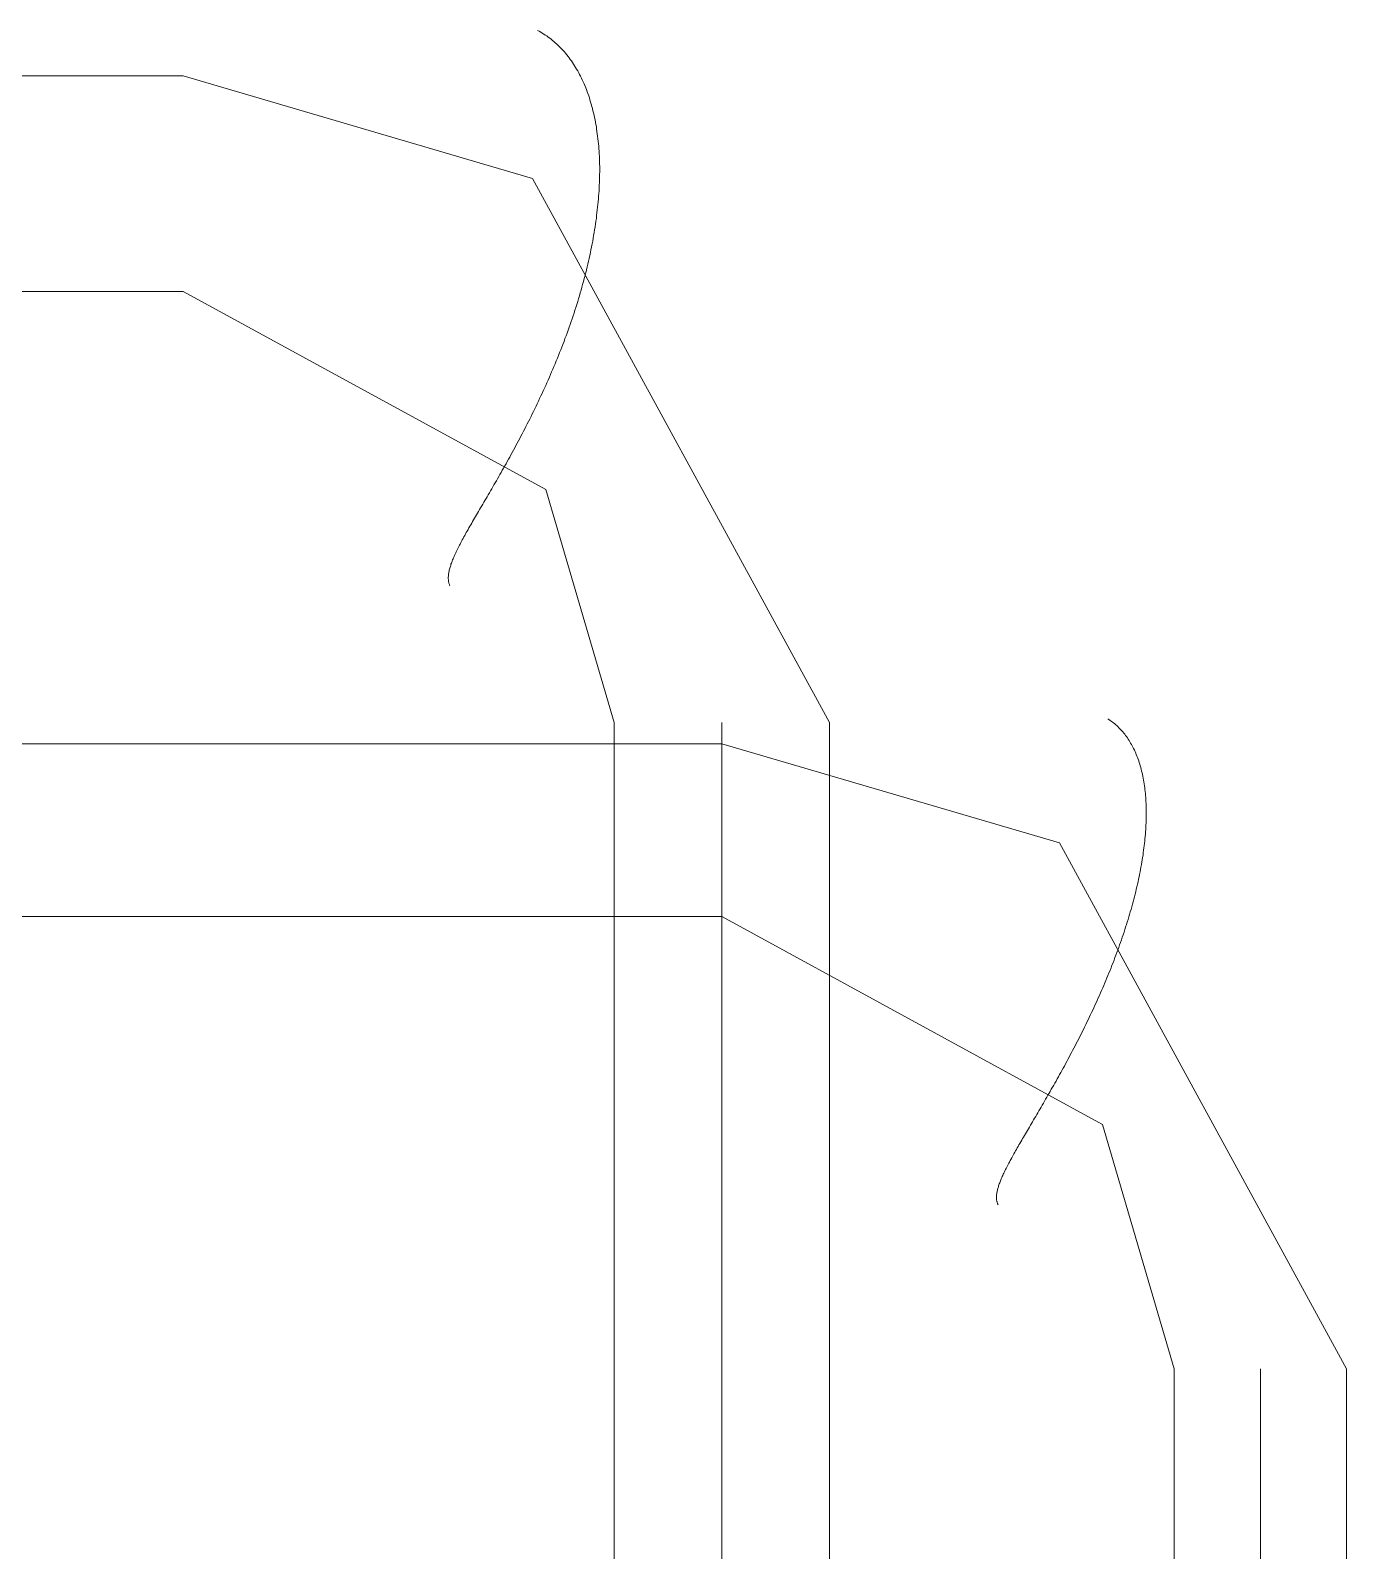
# Model space of a CAD drawing. Header units: millimetres. Extents: x -677815 to 476396, y -125373 to 39000.
# Drawn here: x 132363.8 to 132486, y -361.9 to -220.8 of the extents above; entities that cross this region are included whole.
import ezdxf

# ---------------------------------------------------------------- set-up
doc = ezdxf.new("R2010")
doc.units = ezdxf.units.MM
doc.layers.add('AM_BOR', color=4, linetype='Continuous', lineweight=25)
doc.layers.add('Xref building Toll$0$P-SANR-FIXT', color=6, linetype='Continuous', lineweight=9)

# ---------------------------------------------------------------- blocks, each defined once
blk = doc.blocks.new('Xref building Toll$0$FP_319-MASTER GROUND FLOOR')
at = {"layer": 'Xref building Toll$0$P-SANR-FIXT'}
blk.add_line((-160, 270), (-160, 440), dxfattribs=at)
blk = doc.blocks.new('Xref building Toll$0$FP_318-MASTER GROUND FLOOR')
at = {"layer": 'Xref building Toll$0$P-SANR-FIXT'}
for p, q in [((-168, 440), (-168, 270)), ((-152, 270), (-152, 440))]:
    blk.add_line(p, q, dxfattribs=at)
blk.add_blockref('Xref building Toll$0$FP_319-MASTER GROUND FLOOR', (0, 0), dxfattribs=at)
blk = doc.blocks.new('Xref building Toll$0$FP_321-MASTER GROUND FLOOR')
at = {"layer": 'Xref building Toll$0$P-SANR-FIXT'}
for p, q in [((-135.62, 254.72), (-135.65, 254.77)), ((-135.6, 254.67), (-135.62, 254.72)), ((-135.58, 254.61), (-135.6, 254.67)), ((-135.56, 254.56), (-135.58, 254.61)), ((-135.55, 254.5), (-135.56, 254.56)), ((-135.53, 254.45), (-135.55, 254.5)), ((-135.52, 254.39), (-135.53, 254.45)), ((-135.51, 254.33), (-135.52, 254.39)), ((-135.5, 254.27), (-135.51, 254.33)), ((-135.5, 254.21), (-135.5, 254.27)), ((-135.5, 254.14), (-135.5, 254.21)), ((-135.5, 254.08), (-135.5, 254.14)), ((-135.5, 254.01), (-135.5, 254.08)), ((-135.5, 253.94), (-135.5, 254.01)), ((-135.87, 252.54), (-135.83, 252.64)), ((-135.83, 252.64), (-135.8, 252.73)), ((-135.8, 252.73), (-135.76, 252.82)), ((-135.76, 252.82), (-135.73, 252.91)), ((-135.73, 252.91), (-135.7, 253)), ((-135.7, 253), (-135.68, 253.09)), ((-135.68, 253.09), (-135.65, 253.17)), ((-135.65, 253.17), (-135.63, 253.26)), ((-135.63, 253.26), (-135.6, 253.34)), ((-135.6, 253.34), (-135.58, 253.42)), ((-135.58, 253.42), (-135.57, 253.5)), ((-135.57, 253.5), (-135.55, 253.58)), ((-135.55, 253.58), (-135.54, 253.65)), ((-135.54, 253.65), (-135.52, 253.73)), ((-135.52, 253.73), (-135.51, 253.8)), ((-135.51, 253.87), (-135.5, 253.94)), ((-135.51, 253.8), (-135.51, 253.87)), ((-136.58, 251.04), (-136.52, 251.16)), ((-136.52, 251.16), (-136.46, 251.27)), ((-136.46, 251.27), (-136.4, 251.39)), ((-136.4, 251.39), (-136.34, 251.5)), ((-136.34, 251.5), (-136.29, 251.61)), ((-136.29, 251.61), (-136.23, 251.72)), ((-136.23, 251.72), (-136.18, 251.83)), ((-136.18, 251.83), (-136.13, 251.94)), ((-136.13, 251.94), (-136.09, 252.04)), ((-136.09, 252.04), (-136.04, 252.14)), ((-136.04, 252.14), (-135.99, 252.25)), ((-135.99, 252.25), (-135.95, 252.35)), ((-135.95, 252.35), (-135.91, 252.44)), ((-135.91, 252.44), (-135.87, 252.54)), ((-137.35, 249.63), (-137.27, 249.76)), ((-137.27, 249.76), (-137.2, 249.9)), ((-137.2, 249.9), (-137.12, 250.03)), ((-137.12, 250.03), (-137.05, 250.16)), ((-137.05, 250.16), (-136.98, 250.29)), ((-136.98, 250.29), (-136.91, 250.42)), ((-136.91, 250.42), (-136.84, 250.55)), ((-136.84, 250.55), (-136.77, 250.67)), ((-136.77, 250.67), (-136.71, 250.8)), ((-136.71, 250.8), (-136.64, 250.92)), ((-136.64, 250.92), (-136.58, 251.04)), ((-138.19, 248.17), (-138.1, 248.33)), ((-138.1, 248.33), (-138.02, 248.48)), ((-138.02, 248.48), (-137.93, 248.63)), ((-137.93, 248.63), (-137.84, 248.77)), ((-137.84, 248.77), (-137.76, 248.92)), ((-137.76, 248.92), (-137.67, 249.07)), ((-137.67, 249.07), (-137.59, 249.21)), ((-137.59, 249.21), (-137.51, 249.35)), ((-137.51, 249.35), (-137.43, 249.49)), ((-137.43, 249.49), (-137.35, 249.63)), ((-138.94, 246.89), (-138.85, 247.06)), ((-138.85, 247.06), (-138.75, 247.22)), ((-138.75, 247.22), (-138.65, 247.39)), ((-138.65, 247.39), (-138.56, 247.55)), ((-138.56, 247.55), (-138.47, 247.71)), ((-138.47, 247.71), (-138.37, 247.86)), ((-138.37, 247.86), (-138.28, 248.02)), ((-138.28, 248.02), (-138.19, 248.17)), ((-139.85, 245.34), (-139.75, 245.52)), ((-139.75, 245.52), (-139.65, 245.7)), ((-139.65, 245.7), (-139.54, 245.87)), ((-139.54, 245.87), (-139.44, 246.05)), ((-139.44, 246.05), (-139.34, 246.22)), ((-139.34, 246.22), (-139.24, 246.39)), ((-139.24, 246.39), (-139.14, 246.56)), ((-139.14, 246.56), (-139.04, 246.73)), ((-139.04, 246.73), (-138.94, 246.89)), ((-140.59, 244.05), (-140.49, 244.24)), ((-140.49, 244.24), (-140.38, 244.42)), ((-140.38, 244.42), (-140.27, 244.61)), ((-140.27, 244.61), (-140.17, 244.79)), ((-140.17, 244.79), (-140.06, 244.98)), ((-140.06, 244.98), (-139.96, 245.16)), ((-139.96, 245.16), (-139.85, 245.34)), ((-141.47, 242.49), (-141.36, 242.69)), ((-141.36, 242.69), (-141.25, 242.89)), ((-141.25, 242.89), (-141.14, 243.08)), ((-141.14, 243.08), (-141.03, 243.28)), ((-141.03, 243.28), (-140.92, 243.47)), ((-140.92, 243.47), (-140.81, 243.67)), ((-140.81, 243.67), (-140.7, 243.86)), ((-140.7, 243.86), (-140.59, 244.05)), ((-142.24, 241.06), (-142.13, 241.27)), ((-142.13, 241.27), (-142.02, 241.48)), ((-142.02, 241.48), (-141.91, 241.68)), ((-141.91, 241.68), (-141.8, 241.89)), ((-141.8, 241.89), (-141.69, 242.09)), ((-141.69, 242.09), (-141.58, 242.29)), ((-141.58, 242.29), (-141.47, 242.49)), ((-142.91, 239.8), (-142.8, 240.01)), ((-142.8, 240.01), (-142.69, 240.22)), ((-142.69, 240.22), (-142.57, 240.44)), ((-142.57, 240.44), (-142.46, 240.65)), ((-142.46, 240.65), (-142.35, 240.86)), ((-142.35, 240.86), (-142.24, 241.06)), ((-143.68, 238.27), (-143.57, 238.49)), ((-143.57, 238.49), (-143.46, 238.71)), ((-143.46, 238.71), (-143.35, 238.93)), ((-143.35, 238.93), (-143.24, 239.15)), ((-143.24, 239.15), (-143.13, 239.37)), ((-143.13, 239.37), (-143.02, 239.58)), ((-143.02, 239.58), (-142.91, 239.8)), ((-144.32, 236.93), (-144.21, 237.16)), ((-144.21, 237.16), (-144.11, 237.38)), ((-144.11, 237.38), (-144, 237.61)), ((-144, 237.61), (-143.89, 237.83)), ((-143.89, 237.83), (-143.78, 238.05)), ((-143.78, 238.05), (-143.68, 238.27)), ((-144.95, 235.57), (-144.85, 235.8)), ((-144.85, 235.8), (-144.74, 236.03)), ((-144.74, 236.03), (-144.64, 236.25)), ((-144.64, 236.25), (-144.53, 236.48)), ((-144.53, 236.48), (-144.43, 236.71)), ((-144.43, 236.71), (-144.32, 236.93)), ((-145.55, 234.18), (-145.46, 234.41)), ((-145.46, 234.41), (-145.36, 234.64)), ((-145.36, 234.64), (-145.25, 234.88)), ((-145.25, 234.88), (-145.15, 235.11)), ((-145.15, 235.11), (-145.05, 235.34)), ((-145.05, 235.34), (-144.95, 235.57)), ((-146.13, 232.78), (-146.04, 233.01)), ((-146.04, 233.01), (-145.94, 233.25)), ((-145.94, 233.25), (-145.85, 233.48)), ((-145.85, 233.48), (-145.75, 233.71)), ((-145.75, 233.71), (-145.65, 233.95)), ((-145.65, 233.95), (-145.55, 234.18)), ((-146.67, 231.36), (-146.59, 231.6)), ((-146.59, 231.6), (-146.5, 231.83)), ((-146.5, 231.83), (-146.41, 232.07)), ((-146.41, 232.07), (-146.32, 232.31)), ((-146.32, 232.31), (-146.22, 232.54)), ((-146.22, 232.54), (-146.13, 232.78)), ((-147.18, 229.94), (-147.1, 230.18)), ((-147.1, 230.18), (-147.02, 230.42)), ((-147.02, 230.42), (-146.93, 230.65)), ((-146.93, 230.65), (-146.85, 230.89)), ((-146.85, 230.89), (-146.76, 231.13)), ((-146.76, 231.13), (-146.67, 231.36)), ((-147.64, 228.53), (-147.57, 228.76)), ((-147.57, 228.76), (-147.49, 229)), ((-147.49, 229), (-147.42, 229.23)), ((-147.42, 229.23), (-147.34, 229.47)), ((-147.34, 229.47), (-147.26, 229.71)), ((-147.26, 229.71), (-147.18, 229.94)), ((-148.06, 227.11), (-147.99, 227.35)), ((-147.99, 227.35), (-147.92, 227.58)), ((-147.92, 227.58), (-147.86, 227.82)), ((-147.86, 227.82), (-147.79, 228.05)), ((-147.79, 228.05), (-147.71, 228.29)), ((-147.71, 228.29), (-147.64, 228.53)), ((-148.42, 225.72), (-148.37, 225.95)), ((-148.37, 225.95), (-148.31, 226.18)), ((-148.31, 226.18), (-148.25, 226.41)), ((-148.25, 226.41), (-148.19, 226.65)), ((-148.19, 226.65), (-148.12, 226.88)), ((-148.12, 226.88), (-148.06, 227.11)), ((-148.74, 224.33), (-148.69, 224.56)), ((-148.69, 224.56), (-148.64, 224.79)), ((-148.64, 224.79), (-148.59, 225.02)), ((-148.59, 225.02), (-148.53, 225.25)), ((-148.53, 225.25), (-148.48, 225.48)), ((-148.48, 225.48), (-148.42, 225.72)), ((-149.03, 222.76), (-148.99, 222.98)), ((-148.99, 222.98), (-148.95, 223.2)), ((-148.95, 223.2), (-148.91, 223.43)), ((-148.91, 223.43), (-148.87, 223.65)), ((-148.87, 223.65), (-148.83, 223.88)), ((-148.83, 223.88), (-148.78, 224.11)), ((-148.78, 224.11), (-148.74, 224.33)), ((-149.21, 221.44), (-149.19, 221.65)), ((-149.19, 221.65), (-149.16, 221.87)), ((-149.16, 221.87), (-149.13, 222.09)), ((-149.13, 222.09), (-149.1, 222.31)), ((-149.1, 222.31), (-149.06, 222.53)), ((-149.06, 222.53), (-149.03, 222.76)), ((-149.35, 219.95), (-149.34, 220.16)), ((-149.34, 220.16), (-149.32, 220.37)), ((-149.32, 220.37), (-149.3, 220.58)), ((-149.3, 220.58), (-149.28, 220.79)), ((-149.28, 220.79), (-149.26, 221.01)), ((-149.26, 221.01), (-149.24, 221.22)), ((-149.24, 221.22), (-149.21, 221.44)), ((-149.4, 218.92), (-149.39, 219.12)), ((-149.4, 218.72), (-149.4, 218.92)), ((-149.4, 218.51), (-149.4, 218.72)), ((-149.39, 219.12), (-149.38, 219.32)), ((-149.38, 219.32), (-149.37, 219.53)), ((-149.37, 219.53), (-149.36, 219.74)), ((-149.36, 219.74), (-149.35, 219.95)), ((-149.4, 218.32), (-149.4, 218.51)), ((-149.4, 218.12), (-149.4, 218.32)), ((-149.4, 217.92), (-149.4, 218.12)), ((-149.39, 217.73), (-149.4, 217.92)), ((-149.38, 217.53), (-149.39, 217.73)), ((-149.37, 217.34), (-149.38, 217.53)), ((-149.36, 217.15), (-149.37, 217.34)), ((-149.35, 216.97), (-149.36, 217.15)), ((-149.33, 216.78), (-149.35, 216.97)), ((-149.32, 216.59), (-149.33, 216.78)), ((-149.3, 216.41), (-149.32, 216.59)), ((-149.28, 216.23), (-149.3, 216.41)), ((-149.26, 216.05), (-149.28, 216.23)), ((-149.23, 215.87), (-149.26, 216.05)), ((-149.21, 215.69), (-149.23, 215.87)), ((-149.18, 215.52), (-149.21, 215.69)), ((-149.15, 215.35), (-149.18, 215.52)), ((-149.12, 215.17), (-149.15, 215.35)), ((-149.08, 215), (-149.12, 215.17)), ((-149.05, 214.84), (-149.08, 215)), ((-149.01, 214.67), (-149.05, 214.84)), ((-148.97, 214.51), (-149.01, 214.67)), ((-148.93, 214.35), (-148.97, 214.51)), ((-148.89, 214.19), (-148.93, 214.35)), ((-148.84, 214.03), (-148.89, 214.19)), ((-148.8, 213.87), (-148.84, 214.03)), ((-148.75, 213.72), (-148.8, 213.87)), ((-148.7, 213.57), (-148.75, 213.72)), ((-148.65, 213.42), (-148.7, 213.57)), ((-148.59, 213.27), (-148.65, 213.42)), ((-148.54, 213.12), (-148.59, 213.27)), ((-148.48, 212.98), (-148.54, 213.12)), ((-148.42, 212.84), (-148.48, 212.98)), ((-148.36, 212.7), (-148.42, 212.84)), ((-148.3, 212.56), (-148.36, 212.7)), ((-148.23, 212.43), (-148.3, 212.56)), ((-148.16, 212.3), (-148.23, 212.43)), ((-148.1, 212.17), (-148.16, 212.3)), ((-148.03, 212.04), (-148.1, 212.17)), ((-147.95, 211.91), (-148.03, 212.04)), ((-147.88, 211.79), (-147.95, 211.91)), ((-147.81, 211.67), (-147.88, 211.79)), ((-147.73, 211.55), (-147.81, 211.67)), ((-147.65, 211.43), (-147.73, 211.55)), ((-147.57, 211.32), (-147.65, 211.43)), ((-147.49, 211.2), (-147.57, 211.32)), ((-147.4, 211.09), (-147.49, 211.2)), ((-147.32, 210.99), (-147.4, 211.09)), ((-147.23, 210.88), (-147.32, 210.99)), ((-147.14, 210.78), (-147.23, 210.88)), ((-147.05, 210.68), (-147.14, 210.78)), ((-146.96, 210.58), (-147.05, 210.68)), ((-146.86, 210.49), (-146.96, 210.58)), ((-146.77, 210.39), (-146.86, 210.49)), ((-146.67, 210.3), (-146.77, 210.39)), ((-146.57, 210.21), (-146.67, 210.3)), ((-146.47, 210.13), (-146.57, 210.21)), ((-146.37, 210.05), (-146.47, 210.13)), ((-146.26, 209.97), (-146.37, 210.05)), ((-146.16, 209.89), (-146.26, 209.97)), ((-146.05, 209.81), (-146.16, 209.89)), ((-145.94, 209.74), (-146.05, 209.81)), ((-145.83, 209.67), (-145.94, 209.74))]:
    blk.add_line(p, q, dxfattribs=at)
blk = doc.blocks.new('Xref building Toll$0$FP_320-MASTER GROUND FLOOR')
at = {"layer": 'Xref building Toll$0$P-SANR-FIXT', "flags": 128}
for points in [[(-168, 270), (-141.34, 221.19), (-110, 212)], [(-110, 228), (-145.34, 247.31), (-152, 270)]]:
    blk.add_lwpolyline(points, dxfattribs=at)
at = {"layer": 'Xref building Toll$0$P-SANR-FIXT'}
blk.add_blockref('Xref building Toll$0$FP_321-MASTER GROUND FLOOR', (0, 0), dxfattribs=at)
blk = doc.blocks.new('Xref building Toll$0$FP_322-MASTER GROUND FLOOR')
at = {"layer": 'Xref building Toll$0$P-SANR-FIXT'}
for p, q in [((190, 228), (-110, 228)), ((-110, 212), (32, 212))]:
    blk.add_line(p, q, dxfattribs=at)
blk = doc.blocks.new('Xref building Toll$0$FP_335-MASTER GROUND FLOOR')
at = {"layer": 'Xref building Toll$0$P-SANR-FIXT'}
for p, q in [((22.68, 170), (-60, 170)), ((140, 170), (57.32, 170)), ((-60, 150), (22.68, 150)), ((57.32, 150), (140, 150))]:
    blk.add_line(p, q, dxfattribs=at)
blk = doc.blocks.new('Xref building Toll$0$FP_337-MASTER GROUND FLOOR')
at = {"layer": 'Xref building Toll$0$P-SANR-FIXT'}
for p, q in [((-84.74, 197.25), (-84.77, 197.31)), ((-84.72, 197.19), (-84.74, 197.25)), ((-84.7, 197.13), (-84.72, 197.19)), ((-84.68, 197.07), (-84.7, 197.13)), ((-84.67, 197), (-84.68, 197.07)), ((-84.68, 196.04), (-84.66, 196.12)), ((-84.65, 196.94), (-84.67, 197)), ((-84.66, 196.12), (-84.65, 196.2)), ((-84.64, 196.87), (-84.65, 196.94)), ((-84.65, 196.2), (-84.64, 196.28)), ((-84.63, 196.8), (-84.64, 196.87)), ((-84.64, 196.28), (-84.63, 196.36)), ((-84.63, 196.73), (-84.63, 196.8)), ((-84.62, 196.66), (-84.63, 196.73)), ((-84.63, 196.44), (-84.62, 196.51)), ((-84.63, 196.36), (-84.63, 196.44)), ((-84.62, 196.59), (-84.62, 196.66)), ((-84.62, 196.51), (-84.62, 196.59)), ((-85.16, 194.6), (-85.11, 194.71)), ((-85.11, 194.71), (-85.07, 194.82)), ((-85.07, 194.82), (-85.02, 194.92)), ((-85.02, 194.92), (-84.98, 195.02)), ((-84.98, 195.02), (-84.94, 195.12)), ((-84.94, 195.12), (-84.91, 195.22)), ((-84.91, 195.22), (-84.87, 195.32)), ((-84.87, 195.32), (-84.84, 195.42)), ((-84.84, 195.42), (-84.81, 195.51)), ((-84.81, 195.51), (-84.78, 195.6)), ((-84.78, 195.6), (-84.76, 195.69)), ((-84.76, 195.69), (-84.74, 195.78)), ((-84.74, 195.78), (-84.71, 195.87)), ((-84.71, 195.87), (-84.7, 195.96)), ((-84.7, 195.96), (-84.68, 196.04)), ((-85.85, 193.18), (-85.79, 193.31)), ((-85.79, 193.31), (-85.72, 193.44)), ((-85.72, 193.44), (-85.65, 193.56)), ((-85.65, 193.56), (-85.59, 193.68)), ((-85.59, 193.68), (-85.53, 193.81)), ((-85.53, 193.81), (-85.47, 193.92)), ((-85.47, 193.92), (-85.41, 194.04)), ((-85.41, 194.04), (-85.36, 194.16)), ((-85.36, 194.16), (-85.31, 194.27)), ((-85.31, 194.27), (-85.25, 194.38)), ((-85.25, 194.38), (-85.2, 194.5)), ((-85.2, 194.5), (-85.16, 194.6)), ((-86.62, 191.8), (-86.54, 191.95)), ((-86.54, 191.95), (-86.45, 192.09)), ((-86.45, 192.09), (-86.37, 192.24)), ((-86.37, 192.24), (-86.29, 192.38)), ((-86.29, 192.38), (-86.22, 192.51)), ((-86.22, 192.51), (-86.14, 192.65)), ((-86.14, 192.65), (-86.07, 192.79)), ((-86.07, 192.79), (-85.99, 192.92)), ((-85.99, 192.92), (-85.92, 193.05)), ((-85.92, 193.05), (-85.85, 193.18)), ((-87.43, 190.41), (-87.33, 190.57)), ((-87.33, 190.57), (-87.24, 190.73)), ((-87.24, 190.73), (-87.15, 190.89)), ((-87.15, 190.89), (-87.06, 191.05)), ((-87.06, 191.05), (-86.97, 191.2)), ((-86.97, 191.2), (-86.88, 191.35)), ((-86.88, 191.35), (-86.79, 191.51)), ((-86.79, 191.51), (-86.7, 191.65)), ((-86.7, 191.65), (-86.62, 191.8)), ((-88.22, 189.05), (-88.12, 189.22)), ((-88.12, 189.22), (-88.02, 189.4)), ((-88.02, 189.4), (-87.92, 189.57)), ((-87.92, 189.57), (-87.82, 189.74)), ((-87.82, 189.74), (-87.72, 189.91)), ((-87.72, 189.91), (-87.62, 190.08)), ((-87.62, 190.08), (-87.52, 190.24)), ((-87.52, 190.24), (-87.43, 190.41)), ((-89.08, 187.57), (-88.97, 187.76)), ((-88.97, 187.76), (-88.86, 187.95)), ((-88.86, 187.95), (-88.75, 188.14)), ((-88.75, 188.14), (-88.65, 188.32)), ((-88.65, 188.32), (-88.54, 188.51)), ((-88.54, 188.51), (-88.43, 188.69)), ((-88.43, 188.69), (-88.33, 188.87)), ((-88.33, 188.87), (-88.22, 189.05)), ((-89.86, 186.19), (-89.75, 186.4)), ((-89.75, 186.4), (-89.63, 186.6)), ((-89.63, 186.6), (-89.52, 186.79)), ((-89.52, 186.79), (-89.41, 186.99)), ((-89.41, 186.99), (-89.3, 187.19)), ((-89.3, 187.19), (-89.19, 187.38)), ((-89.19, 187.38), (-89.08, 187.57)), ((-90.67, 184.74), (-90.55, 184.95)), ((-90.55, 184.95), (-90.43, 185.16)), ((-90.43, 185.16), (-90.32, 185.37)), ((-90.32, 185.37), (-90.2, 185.58)), ((-90.2, 185.58), (-90.09, 185.79)), ((-90.09, 185.79), (-89.98, 185.99)), ((-89.98, 185.99), (-89.86, 186.19)), ((-91.48, 183.21), (-91.36, 183.43)), ((-91.36, 183.43), (-91.25, 183.65)), ((-91.25, 183.65), (-91.13, 183.87)), ((-91.13, 183.87), (-91.01, 184.09)), ((-91.01, 184.09), (-90.9, 184.31)), ((-90.9, 184.31), (-90.78, 184.52)), ((-90.78, 184.52), (-90.67, 184.74)), ((-92.18, 181.84), (-92.06, 182.07)), ((-92.06, 182.07), (-91.95, 182.3)), ((-91.95, 182.3), (-91.83, 182.53)), ((-91.83, 182.53), (-91.71, 182.76)), ((-91.71, 182.76), (-91.6, 182.98)), ((-91.6, 182.98), (-91.48, 183.21)), ((-92.87, 180.42), (-92.76, 180.66)), ((-92.76, 180.66), (-92.64, 180.9)), ((-92.64, 180.9), (-92.53, 181.14)), ((-92.53, 181.14), (-92.41, 181.37)), ((-92.41, 181.37), (-92.3, 181.61)), ((-92.3, 181.61), (-92.18, 181.84)), ((-93.55, 178.97), (-93.44, 179.21)), ((-93.44, 179.21), (-93.33, 179.46)), ((-93.33, 179.46), (-93.22, 179.7)), ((-93.22, 179.7), (-93.1, 179.94)), ((-93.1, 179.94), (-92.99, 180.18)), ((-92.99, 180.18), (-92.87, 180.42)), ((-94.11, 177.72), (-94, 177.97)), ((-94, 177.97), (-93.89, 178.22)), ((-93.89, 178.22), (-93.78, 178.47)), ((-93.78, 178.47), (-93.67, 178.72)), ((-93.67, 178.72), (-93.55, 178.97)), ((-94.75, 176.2), (-94.64, 176.45)), ((-94.64, 176.45), (-94.54, 176.71)), ((-94.54, 176.71), (-94.43, 176.96)), ((-94.43, 176.96), (-94.32, 177.22)), ((-94.32, 177.22), (-94.21, 177.47)), ((-94.21, 177.47), (-94.11, 177.72)), ((-95.26, 174.91), (-95.16, 175.16)), ((-95.16, 175.16), (-95.05, 175.42)), ((-95.05, 175.42), (-94.95, 175.68)), ((-94.95, 175.68), (-94.85, 175.94)), ((-94.85, 175.94), (-94.75, 176.2)), ((-95.84, 173.33), (-95.74, 173.6)), ((-95.74, 173.6), (-95.65, 173.86)), ((-95.65, 173.86), (-95.55, 174.12)), ((-95.55, 174.12), (-95.45, 174.38)), ((-95.45, 174.38), (-95.36, 174.64)), ((-95.36, 174.64), (-95.26, 174.91)), ((-96.29, 172.01), (-96.2, 172.27)), ((-96.2, 172.27), (-96.11, 172.54)), ((-96.11, 172.54), (-96.02, 172.8)), ((-96.02, 172.8), (-95.93, 173.07)), ((-95.93, 173.07), (-95.84, 173.33)), ((-96.71, 170.68), (-96.63, 170.94)), ((-96.63, 170.94), (-96.54, 171.21)), ((-96.54, 171.21), (-96.46, 171.48)), ((-96.46, 171.48), (-96.37, 171.74)), ((-96.37, 171.74), (-96.29, 172.01)), ((-97.17, 169.07), (-97.09, 169.34)), ((-97.09, 169.34), (-97.02, 169.61)), ((-97.02, 169.61), (-96.94, 169.87)), ((-96.94, 169.87), (-96.87, 170.14)), ((-96.87, 170.14), (-96.79, 170.41)), ((-96.79, 170.41), (-96.71, 170.68)), ((-97.51, 167.73), (-97.44, 168)), ((-97.44, 168), (-97.38, 168.27)), ((-97.38, 168.27), (-97.31, 168.53)), ((-97.31, 168.53), (-97.24, 168.8)), ((-97.24, 168.8), (-97.17, 169.07)), ((-97.81, 166.39), (-97.75, 166.66)), ((-97.75, 166.66), (-97.69, 166.93)), ((-97.69, 166.93), (-97.63, 167.19)), ((-97.63, 167.19), (-97.57, 167.46)), ((-97.57, 167.46), (-97.51, 167.73)), ((-98.07, 165.06), (-98.02, 165.33)), ((-98.02, 165.33), (-97.97, 165.59)), ((-97.97, 165.59), (-97.92, 165.86)), ((-97.92, 165.86), (-97.86, 166.13)), ((-97.86, 166.13), (-97.81, 166.39)), ((-98.32, 163.48), (-98.28, 163.75)), ((-98.28, 163.75), (-98.24, 164.01)), ((-98.24, 164.01), (-98.2, 164.27)), ((-98.2, 164.27), (-98.16, 164.53)), ((-98.16, 164.53), (-98.11, 164.8)), ((-98.11, 164.8), (-98.07, 165.06)), ((-98.48, 162.18), (-98.45, 162.44)), ((-98.45, 162.44), (-98.42, 162.7)), ((-98.42, 162.7), (-98.39, 162.96)), ((-98.39, 162.96), (-98.36, 163.22)), ((-98.36, 163.22), (-98.32, 163.48)), ((-98.61, 160.65), (-98.59, 160.9)), ((-98.59, 160.9), (-98.57, 161.16)), ((-98.57, 161.16), (-98.55, 161.41)), ((-98.55, 161.41), (-98.53, 161.67)), ((-98.53, 161.67), (-98.51, 161.92)), ((-98.51, 161.92), (-98.48, 162.18)), ((-98.66, 159.4), (-98.65, 159.65)), ((-98.65, 159.89), (-98.63, 160.14)), ((-98.65, 159.65), (-98.65, 159.89)), ((-98.63, 160.14), (-98.62, 160.4)), ((-98.62, 160.4), (-98.61, 160.65)), ((-98.67, 158.9), (-98.66, 159.15)), ((-98.67, 158.66), (-98.67, 158.9)), ((-98.67, 158.42), (-98.67, 158.66)), ((-98.66, 158.17), (-98.67, 158.42)), ((-98.66, 159.15), (-98.66, 159.4)), ((-98.66, 157.93), (-98.66, 158.17)), ((-98.65, 157.69), (-98.66, 157.93)), ((-98.64, 157.46), (-98.65, 157.69)), ((-98.63, 157.22), (-98.64, 157.46)), ((-98.61, 156.98), (-98.63, 157.22)), ((-98.6, 156.75), (-98.61, 156.98)), ((-98.58, 156.52), (-98.6, 156.75)), ((-98.56, 156.29), (-98.58, 156.52)), ((-98.53, 156.06), (-98.56, 156.29)), ((-98.51, 155.83), (-98.53, 156.06)), ((-98.48, 155.6), (-98.51, 155.83)), ((-98.45, 155.38), (-98.48, 155.6)), ((-98.42, 155.15), (-98.45, 155.38)), ((-98.39, 154.93), (-98.42, 155.15)), ((-98.36, 154.71), (-98.39, 154.93)), ((-98.32, 154.5), (-98.36, 154.71)), ((-98.28, 154.28), (-98.32, 154.5)), ((-98.24, 154.07), (-98.28, 154.28)), ((-98.19, 153.85), (-98.24, 154.07)), ((-98.15, 153.64), (-98.19, 153.85)), ((-98.1, 153.43), (-98.15, 153.64)), ((-98.05, 153.23), (-98.1, 153.43)), ((-98, 153.02), (-98.05, 153.23)), ((-97.95, 152.82), (-98, 153.02)), ((-97.89, 152.62), (-97.95, 152.82)), ((-97.83, 152.42), (-97.89, 152.62)), ((-97.77, 152.22), (-97.83, 152.42)), ((-97.71, 152.03), (-97.77, 152.22)), ((-97.65, 151.84), (-97.71, 152.03)), ((-97.58, 151.64), (-97.65, 151.84)), ((-97.51, 151.46), (-97.58, 151.64)), ((-97.44, 151.27), (-97.51, 151.46)), ((-97.37, 151.09), (-97.44, 151.27)), ((-97.29, 150.9), (-97.37, 151.09)), ((-97.22, 150.72), (-97.29, 150.9)), ((-97.14, 150.55), (-97.22, 150.72)), ((-97.06, 150.37), (-97.14, 150.55)), ((-96.98, 150.2), (-97.06, 150.37)), ((-96.89, 150.03), (-96.98, 150.2)), ((-96.81, 149.86), (-96.89, 150.03)), ((-96.72, 149.7), (-96.81, 149.86)), ((-96.63, 149.53), (-96.72, 149.7)), ((-96.53, 149.37), (-96.63, 149.53)), ((-96.44, 149.21), (-96.53, 149.37)), ((-96.34, 149.06), (-96.44, 149.21)), ((-96.25, 148.9), (-96.34, 149.06)), ((-96.15, 148.75), (-96.25, 148.9)), ((-96.04, 148.61), (-96.15, 148.75)), ((-95.94, 148.46), (-96.04, 148.61)), ((-95.83, 148.32), (-95.94, 148.46)), ((-95.73, 148.18), (-95.83, 148.32)), ((-95.62, 148.04), (-95.73, 148.18)), ((-95.5, 147.9), (-95.62, 148.04)), ((-95.39, 147.77), (-95.5, 147.9)), ((-95.28, 147.64), (-95.39, 147.77)), ((-95.16, 147.51), (-95.28, 147.64)), ((-95.04, 147.39), (-95.16, 147.51)), ((-94.92, 147.27), (-95.04, 147.39)), ((-94.8, 147.15), (-94.92, 147.27)), ((-94.67, 147.03), (-94.8, 147.15)), ((-94.55, 146.92), (-94.67, 147.03)), ((-94.42, 146.81), (-94.55, 146.92)), ((-94.29, 146.7), (-94.42, 146.81)), ((-94.16, 146.59), (-94.29, 146.7)), ((-94.03, 146.49), (-94.16, 146.59)), ((-93.9, 146.39), (-94.03, 146.49)), ((-93.76, 146.29), (-93.9, 146.39)), ((-93.62, 146.2), (-93.76, 146.29)), ((-93.48, 146.11), (-93.62, 146.2)), ((-93.34, 146.02), (-93.48, 146.11)), ((-93.2, 145.93), (-93.34, 146.02)), ((-93.06, 145.85), (-93.2, 145.93)), ((-92.91, 145.77), (-93.06, 145.85))]:
    blk.add_line(p, q, dxfattribs=at)
blk = doc.blocks.new('Xref building Toll$0$FP_336-MASTER GROUND FLOOR')
at = {"layer": 'Xref building Toll$0$P-SANR-FIXT', "flags": 128}
for points in [[(-120, 210), (-92.42, 159.51), (-60, 150)], [(-60, 170), (-93.66, 188.39), (-100, 210)]]:
    blk.add_lwpolyline(points, dxfattribs=at)
at = {"layer": 'Xref building Toll$0$P-SANR-FIXT'}
blk.add_blockref('Xref building Toll$0$FP_337-MASTER GROUND FLOOR', (0, 0), dxfattribs=at)
blk = doc.blocks.new('Xref building Toll$0$FP_339-MASTER GROUND FLOOR')
at = {"layer": 'Xref building Toll$0$P-SANR-FIXT'}
blk.add_line((-110, 210), (-110, 310), dxfattribs=at)
blk = doc.blocks.new('Xref building Toll$0$FP_338-MASTER GROUND FLOOR')
at = {"layer": 'Xref building Toll$0$P-SANR-FIXT'}
for p, q in [((-120, 310), (-120, 210)), ((-100, 210), (-100, 310))]:
    blk.add_line(p, q, dxfattribs=at)
blk.add_blockref('Xref building Toll$0$FP_339-MASTER GROUND FLOOR', (0, 0), dxfattribs=at)
blk = doc.blocks.new('Xref building Toll$0$Safety_Shower_amp_Eye_Wash_6042 - Existing-1652982-MASTER GROUND FLOOR')
at = {"layer": 'Xref building Toll$0$P-SANR-FIXT'}
h = blk.add_hatch(dxfattribs=at)
h.set_pattern_fill('FP_312', color=256, style=0, pattern_type=2)
h.set_pattern_definition([(90, (0, 0), (-406, 2e-14), [])])
edge = h.paths.add_edge_path(flags=0)
edge.add_arc((40, 460), 166.25, 180, 360)
edge.add_arc((40, 460), 166.25, 360, 540)
edge = h.paths.add_edge_path(flags=0)
edge.add_arc((40, 460), 175, 180, 360)
edge.add_arc((40, 460), 175, 360, 540)
for end in [360, 0]:
    blk.add_arc((40, 460), 175, 180, end, dxfattribs=at)
for name in ['Xref building Toll$0$FP_318-MASTER GROUND FLOOR', 'Xref building Toll$0$FP_338-MASTER GROUND FLOOR', 'Xref building Toll$0$FP_320-MASTER GROUND FLOOR', 'Xref building Toll$0$FP_322-MASTER GROUND FLOOR', 'Xref building Toll$0$FP_336-MASTER GROUND FLOOR', 'Xref building Toll$0$FP_335-MASTER GROUND FLOOR']:
    blk.add_blockref(name, (0, 0), dxfattribs=at)
blk = doc.blocks.new('Xref building Toll$0$building block 28092016')
at = {"layer": 'Xref building Toll$0$P-SANR-FIXT', "rotation": 180}
blk.add_blockref('Xref building Toll$0$Safety_Shower_amp_Eye_Wash_6042 - Existing-1652982-MASTER GROUND FLOOR', (854867.64, -671574.46), dxfattribs=at)
blk = doc.blocks.new('Xref building Toll')
blk.add_blockref('Xref building Toll$0$building block 28092016', (-722549.64, 671499.46))

msp = doc.modelspace()

# ---------------------------------------------------------------- block references
at = {"layer": 'AM_BOR'}
msp.add_blockref('Xref building Toll', (0, 0), dxfattribs=at)

doc.saveas('drawing.dxf')
